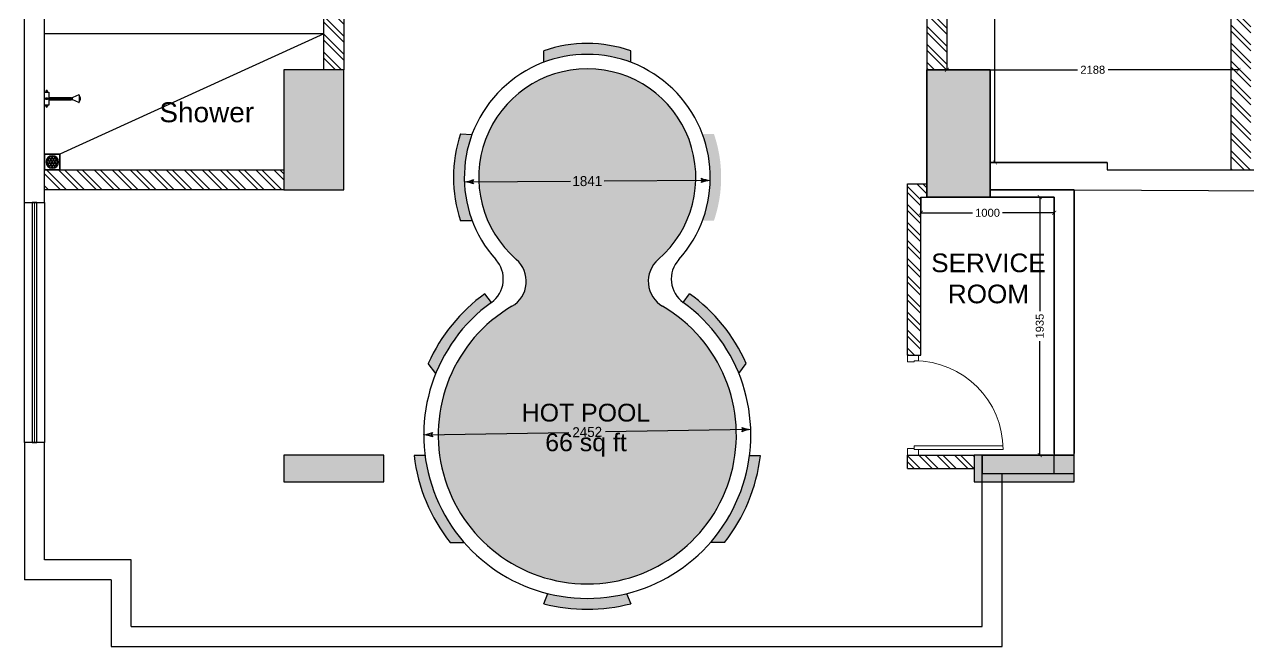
# Model space of a CAD drawing. Header units: millimetres. Extents: x 1464389 to 1998638, y -29162 to 256806.
# Drawn here: x 1949112 to 1958290, y 196528 to 201193 of the extents above; entities that cross this region are included whole.
import ezdxf

# ---------------------------------------------------------------- set-up
doc = ezdxf.new("R2010")
doc.units = ezdxf.units.MM
doc.header["$LTSCALE"] = 15
doc.header["$PDMODE"] = 35
doc.layers.get('0').update_dxf_attribs({"lineweight": 5})
for name, color, linetype in [('A-WNDW', 4, 'Continuous'), ('COLUMN', 14, 'Continuous'), ('GFC Walls', 14, 'Continuous'), ('Layer 1', 7, 'Continuous'), ('LS_DR_Washbasin', 165, 'Continuous'), ('NEW WALL', 5, 'Continuous'), ('S-col-3', 3, 'Continuous'), ('S-rcshd-252', 252, 'Continuous'), ('Text', 250, 'Continuous')]:
    doc.layers.add(name, color=color, linetype=linetype)
for name, color, linetype, lineweight in [('DOOR', 124, 'Continuous', 9), ('floor raising', 210, 'Continuous', 9), ('Hatch', 252, 'Continuous', 15), ('ledge wall line', 252, 'Continuous', 13), ('SKIRTING', 52, 'Continuous', 30), ('wall', 50, 'Continuous', 30)]:
    doc.layers.add(name, color=color, linetype=linetype, lineweight=lineweight)
doc.styles.add('ARIAL', font='arial.ttf')
doc.dimstyles.new('SC-25', dxfattribs={"dimtxt": 60, "dimasz": 30, "dimexe": 0, "dimexo": 0, "dimgap": 25, "dimtad": 0, "dimdec": 0, "dimzin": 0, "dimdsep": 46, "dimtxsty": 'ARIAL', "dimblk": 'ARCHTICK', "dimcen": 0.09, "dimdle": 3, "dimclrd": 251, "dimclre": 251, "dimclrt": 1, "dimadec": 0, "dimazin": 0, "dimtfac": 1, "dimtdec": 0, "dimtofl": 0, "dimtmove": 0, "dimatfit": 2, "dimfxl": 100, "dimtolj": 1, "dimtzin": 0, "dimarcsym": 0})
pattern_1 = [(180, (-474692.8755978319, -597374.3447543215), (-9.282788992207218e-16, -7.579972444847161), [5.512707232616118, -2.067265212231044]), (270, (-474692.8755978319, -597374.3447543215), (7.579972444847162, -1.392418348831082e-15), [5.512707232616116, -2.067265212231044])]

# ---------------------------------------------------------------- blocks, each defined once
blk = doc.blocks.new('D900')
for points in [[(0, 840), (0, 900), (100, 900), (100, 850), (60, 850), (60, 840)], [(0, 60), (0, 0), (100, 0), (100, 50), (60, 50), (60, 60)]]:
    blk.add_lwpolyline(points, close=True)
blk.add_lwpolyline([(60, 850, -0.4142135623730955), (860, 50), (60, 50), (60, 85), (859.2340082854332, 85)], format="xyb")
blk = doc.blocks.new('C')
at = {"layer": 'S-rcshd-252'}
h = blk.add_hatch(color=1, dxfattribs=at)
h.dxf.hatch_style = 1
h.paths.add_polyline_path([(2188410.77465941, 910773.8732264581), (2187960.77465941, 910773.8732264581), (2187960.77465941, 909873.8732264525), (2188260.77465941, 909873.8732264525), (2188410.77465941, 909873.8732264525)])
h.paths.add_polyline_path([(2188410.77465941, 899640.5591163588), (2188260.77465941, 899640.5591163588), (2187960.77465941, 899640.5591163588), (2187960.77465941, 898740.5591163534), (2188410.77465941, 898740.5591163534)])
h.paths.add_polyline_path([(2188710.77465941, 896750.1966677766), (2187960.77465941, 896750.1966677766), (2187960.77465941, 896550.2919317962), (2188710.77465941, 896550.2919317962)])
h.paths.add_polyline_path([(2193256.099781482, 899640.6676978144), (2192781.099781482, 899640.6676978144), (2192781.099781482, 898685.6676978144), (2193256.099781482, 898685.6676978144)])
h.paths.add_polyline_path([(2193196.099781482, 896750.2919317962), (2193134.945695141, 896750.2919317962), (2193134.945695141, 896550.2919317962), (2193196.099781482, 896550.2919317962)])
h.paths.add_polyline_path([(2193346.099781482, 896613.8773931669), (2193196.099781482, 896613.8773931669), (2193196.099781482, 896550.2919317962), (2193346.099781482, 896550.2919317962)])
h.paths.add_polyline_path([(2193736.099781482, 896750.2919317962), (2193196.099781482, 896750.2919317962), (2193196.099781482, 896613.8773931669), (2193736.099781482, 896613.8773931669)])
h.paths.add_polyline_path([(2193886.099781482, 896613.8773931669), (2193736.099781482, 896613.8773931669), (2193346.099781482, 896613.8773931669), (2193346.099781482, 896550.2919317962), (2193886.099781482, 896550.2919317962)])
h.paths.add_polyline_path([(2193886.099781482, 896750.2919317962), (2193736.099781482, 896750.2919317962), (2193736.099781482, 896613.8773931669), (2193886.099781482, 896613.8773931669)])
h.paths.add_polyline_path([(2198475.099781482, 899035.6676978144), (2198000.099781482, 899035.6676978144), (2198000.099781482, 898722.3710556085), (2198475.099781482, 898720.258536151)])
h.paths.add_polyline_path([(2198475.099781482, 899650.6676978144), (2198000.099781482, 899650.6676978144), (2198000.099781482, 899035.6676978144), (2198475.099781482, 899035.6676978144)])
h.paths.add_polyline_path([(2203030.099781482, 897189.6676978144), (2202880.099781482, 897189.6676978144), (2202880.099781482, 896750.2919317962), (2203030.099781482, 896750.2919317962)])
h.paths.add_polyline_path([(2203145.099781482, 897189.6676978144), (2203030.099781482, 897189.6676978144), (2203030.099781482, 896750.2919317962), (2203145.099781482, 896750.2919317962)])
h.paths.add_polyline_path([(2203145.099781482, 896750.2919317962), (2203030.099781482, 896750.2919317962), (2203030.099781482, 896550.2919317962), (2203145.099781482, 896550.2919317962)])
h.paths.add_polyline_path([(2203030.099781482, 896750.2919317962), (2202880.099781482, 896750.2919317962), (2202880.099781482, 896550.2919317962), (2203030.099781482, 896550.2919317962)])
h.paths.add_polyline_path([(2203030.099781482, 896550.2919317962), (2202880.099781482, 896550.2919317962), (2202880.099781482, 896519.6676978144), (2203030.099781482, 896519.6676978144)])
h.paths.add_polyline_path([(2203145.099781482, 896550.2919317962), (2203030.099781482, 896550.2919317962), (2203030.099781482, 896519.6676978144), (2203145.099781482, 896519.6676978144)])
h.paths.add_polyline_path([(2208039.099781482, 896750.2919317962), (2207774.099781482, 896750.2919317962), (2207774.099781482, 896550.2919317962), (2208039.099781482, 896550.2919317962)])
h.paths.add_polyline_path([(2208039.099781482, 897189.6676978144), (2207774.099781482, 897189.6676978144), (2207774.099781482, 896750.2919317962), (2208039.099781482, 896750.2919317962)])
h.paths.add_polyline_path([(2208039.099781482, 896550.2919317962), (2207774.099781482, 896550.2919317962), (2207774.099781482, 896519.6676978144), (2208039.099781482, 896519.6676978144)])
h.paths.add_polyline_path([(2208039.099781482, 901490.6676978144), (2207774.099781482, 901490.6676978144), (2207774.099781482, 900690.6676978144), (2208039.099781482, 900690.6676978144)])
h.paths.add_polyline_path([(2208039.099781482, 905637.6676978144), (2207694.099781482, 905637.6676978144), (2207694.099781482, 904837.6676978144), (2208039.099781482, 904837.6676978144)])
h.paths.add_polyline_path([(2208039.099781482, 909711.8430816965), (2207694.099781482, 909711.7006459895), (2207694.099781482, 908911.8430816963), (2208039.099781482, 908911.8430816963)])
h.paths.add_polyline_path([(2203059.926363564, 910773.8732264581), (2202609.926363564, 910773.8732264581), (2202609.926363564, 909873.8732264525), (2203059.926363564, 909873.8732264525)])
h.paths.add_polyline_path([(2198475.099781482, 910773.8732264581), (2198025.099781482, 910773.8732264581), (2198025.099781482, 909873.8732264525), (2198475.099781482, 909873.8732264525)])
h.paths.add_polyline_path([(2193259.926920077, 910773.8732264581), (2192809.926920077, 910773.8732264581), (2192809.926920077, 909873.8732264525), (2193259.926920077, 909873.8732264525)])
at = {"layer": 'S-col-3', "color": 1, "lineweight": -3, "ltscale": 0.15}
for points in [[(2187960.77465941, 898740.5591163534), (2188410.77465941, 898740.5591163534), (2188410.77465941, 899640.5591163588), (2187960.77465941, 899640.5591163588)], [(2192781.099781482, 898685.6676978144), (2193256.099781482, 898685.6676978144), (2193256.099781482, 899640.6676978144), (2192781.099781482, 899640.6676978144)]]:
    blk.add_lwpolyline(points, close=True, dxfattribs=at)
blk = doc.blocks.new('Z$W@#4FB1354E')
at = {"layer": 'LS_DR_Washbasin'}
h = blk.add_hatch(dxfattribs=at)
h.set_pattern_fill('HEX', color=256, scale=4.99999999999997, angle=359.9999999961222, style=0)
h.set_pattern_definition([(359.9999999999999, (3601.486594378672, -3857.53910759599), (7.326593891112791e-11, 1.082531754730542), [0.6249999999999964, -1.249999999999993]), (119.9999999961221, (3601.486594378672, -3857.53910759599), (-0.9375000000366281, -0.5412658773018206), [0.624999999999996, -1.249999999999992]), (59.99999999612229, (3602.111594378672, -3857.539107596033), (-0.9374999999633613, 0.5412658774287213), [0.6249999999999962, -1.249999999999992])])
edge = h.paths.add_edge_path()
edge.add_arc((-30.11801825159273, 10.95841616589314), 4.99999999999997, -90.00000000021163, 269.99999999978843, ccw=False)
for points in [[(-23.83972918432846, 4.677891970968631), (-36.33972918432482, 4.677891971012286), (-36.33972918432482, 17.17789197101229), (-23.83972918428481, 17.17789197096863)], [(-23.95387282656156, 4.792035613223561), (-36.22558554209172, 4.792035613223561), (-36.22558554209172, 17.06374832875736), (-23.95387282651791, 17.06374832875736)]]:
    blk.add_lwpolyline(points, close=True, dxfattribs=at)
blk.add_circle((-30.08972918429572, 10.92789197096863), 4.99999999999997, dxfattribs=at)
blk = doc.blocks.new('Z$W@#3D1C198D')
at = {"layer": 'LS_DR_Washbasin'}
for p, q in [((-15.16648415912641, 27.51221185884788), (-13.08723462298076, 22.60937015461241)), ((-14.97989411396702, 27.85609984609982), (-9.257836555734684, 27.85609984606708)), ((-11.27491243249096, 21.53672548950271), (-12.92378534156887, 21.53672548948452)), ((-12.92378534155432, 3.555680908422801), (-12.92378534156887, 21.53672548948452)), ((-12.09934888702992, 3.555680908422801), (-12.09934888702992, 21.53672548949544)), ((-11.27491243249096, 3.555680908430077), (-11.27491243249096, 21.53672548950271)), ((-9.032213615006185, 27.5122118588406), (-11.11146315114456, 22.60937015461968)), ((-12.09934888698626, 10.52998390309585), (-12.09934888702992, 12.42097510127132)), ((-17.33007613306108, 2.426565489415225), (-18.06003559335659, 2.426565489400673)), ((-18.06003559334204, 0.9666465688424069), (-17.33007613304653, 0.966646568824217)), ((-17.33007613301743, 3.555680908422801), (-6.868621641027858, 3.555680908422801)), ((-17.33007613309019, -0.1624688502051868), (-17.33007613301743, 3.555680908422801)), ((-17.33007613304653, 0.966646568824217), (-17.33007613306108, 2.426565489415225)), ((-12.82930834736908, 2.426565489407949), (-11.36938942677807, 2.426565489400673)), ((-12.82930834735453, 0.966646568816941), (-12.82930834736908, 2.426565489407949)), ((-11.36938942676352, 0.966646568824217), (-12.82930834735453, 0.966646568816941)), ((-11.36938942677807, 2.426565489400673), (-11.36938942676352, 0.966646568824217)), ((-6.868621641027858, 3.555680908422801), (-6.868621640998754, -0.1624688502233766)), ((-6.868621641086065, 2.426565489371569), (-6.138662180790561, 2.426565489382483)), ((-6.868621641071513, 0.966646568816941), (-6.868621641086065, 2.426565489371569)), ((-6.138662180776009, 0.9666465687914751), (-6.868621641071513, 0.966646568816941)), ((-6.868621640998754, -0.1624688502233766), (-17.33007613309019, -0.1624688502051868))]:
    blk.add_line(p, q, dxfattribs=at)
for centre, major_axis, ratio, start_param, end_param in [((-14.93878338521608, 27.60877763783719), (0.1749088240065367, 0.1748699385039394), 0.9999999996483295, 0.7939104577113977, 2.757405866010258), ((-12.09934888707357, 25.79207178264187), (2.153704234711807, 2.153225425983383), 0.9999999999686304, 6.248859413982105, 7.890647108026387), ((-12.32823204339365, 22.93125608457558), (0.5830294132389353, 0.5828997948969702), 0.9999999999397268, 2.757405866160092, 3.935503111202079), ((-12.09934888708813, 21.65661412110785), (-0.354908511234691, 0.3549874315794538), 0.9999999995681387, 3.685935846016815, 7.309860785363497), ((-11.87046573060798, 22.93125608457558), (0.5830294132482309, 0.5828997949062639), 0.9999999999713759, 3.918700866188834, 5.096798111177737), ((-9.25991438885103, 27.60877763780809), (-0.1748699384744419, 0.1749088239770326), 0.9999999998881687, 3.526001784540006, 5.489497192772897), ((-18.06003559329838, 1.696606029108807), (-0.5161018988891263, 0.5162166635073414), 0.9999999999154002, -0.7852869916370172, 2.356305661952776), ((-6.138662180732354, 1.696606029090617), (-0.5161018988716255, 0.5162166634898365), 0.999999999983206, 2.356305661827197, 5.49789831541699)]:
    blk.add_ellipse(centre, major_axis=major_axis, ratio=ratio, start_param=start_param, end_param=end_param, dxfattribs=at)
blk = doc.blocks.new('A1')
at = {"layer": 'wall', "color": 1}
for p, q in [((-138.1230369214609, 0), (-167.2676877484773, 40.46087332756724)), ((-167.2676877484773, -40.46087332756724), (-138.1230369214609, 0))]:
    blk.add_line(p, q, dxfattribs=at)
for centre, start, end in [((53.33687614693918, 586.4756445144158), 247.9999750443513, 264.8035451879935), ((53.33687614693918, -586.4756445144158), 95.19645481200637, 112.0000249556487)]:
    blk.add_arc(centre, 588.8960043723459, start, end, dxfattribs=at)
blk = doc.blocks.new('*D11')
at = {"color": 1, "lineweight": -2, "transparency": 16777216}
for p, q in [((-384625.1803109635, -555410.4972801986), (-384625.1966289611, -555409.4974133461)), ((-384624.7803642224, -555410.4907529997), (-383536.4629239191, -555392.729226715)), ((-382173.6936272097, -555370.4885993144), (-383262.0110675129, -555388.250125599)), ((-382173.2936804686, -555370.4820721153), (-382173.3099984662, -555369.4822052628))]:
    blk.add_line(p, q, dxfattribs=at)
at = {"layer": 'Defpoints', "color": 0, "transparency": 16777216}
for p in [(-384625.1518983513, -555412.238230886), (-382173.2936804686, -555370.4820721153), (-382173.2652678564, -555372.2230228027)]:
    blk.add_point(p, dxfattribs=at)
at = {"color": 1, "lineweight": -2, "transparency": 16777216, "xscale": 0.4, "yscale": 0.4, "zscale": 0.4}
for p, rotation in [((-382173.2936804686, -555370.4820721153), 0.9349938905419939), ((-384625.1803109635, -555410.4972801986), 180.934993890542)]:
    blk.add_blockref('A1', p, dxfattribs=dict(at, rotation=rotation))
at = {"color": 1, "transparency": 16777216, "insert": (-383399.236995716, -555390.489676157), "char_height": 75, "attachment_point": 5, "rotation": 0.9349938905419941}
blk.add_mtext('\\A1;2452', dxfattribs=at)
blk = doc.blocks.new('_ArchTick')
at = {"color": 0, "linetype": 'ByBlock', "const_width": 0.15}
blk.add_lwpolyline([(-0.5, -0.5), (0.5, 0.5)], dxfattribs=at)
blk = doc.blocks.new('*D10')
at = {"color": 1, "lineweight": -2, "transparency": 16777216}
for p, q in [((-384318.9791008975, -553513.5190512103), (-384318.9729356743, -553514.5190322051)), ((-384318.5791084996, -553513.5165851209), (-383524.9426608381, -553508.6235462957)), ((-382478.8724023568, -553502.1741671072), (-383272.5088500182, -553507.0672059326)), ((-382478.4724099588, -553502.171701018), (-382478.4662447356, -553503.1716820128))]:
    blk.add_line(p, q, dxfattribs=at)
at = {"layer": 'Defpoints', "color": 0, "transparency": 16777216}
for p in [(-384319.5402981244, -553422.4945182948), (-382479.0336071857, -553411.1471681026), (-382478.4724099588, -553502.171701018)]:
    blk.add_point(p, dxfattribs=at)
at = {"color": 1, "lineweight": -2, "transparency": 16777216, "xscale": 0.4, "yscale": 0.4, "zscale": 0.4}
for p, rotation in [((-384318.9791008975, -553513.5190512103), 180.353243506414), ((-382478.4724099588, -553502.171701018), 0.3532435064140129)]:
    blk.add_blockref('A1', p, dxfattribs=dict(at, rotation=rotation))
at = {"color": 1, "transparency": 16777216, "insert": (-383398.7257554281, -553507.8453761141), "char_height": 75, "attachment_point": 5, "rotation": 0.3532435064140128}
blk.add_mtext('\\A1;1841', dxfattribs=at)
blk = doc.blocks.new('*D3313')
at = {"layer": 'Defpoints', "color": 0, "transparency": 16777216}
for p in [(1956027.715413388, 200853.4107158032), (1958215.900715077, 200853.4107158032), (1958215.900715077, 200853.4107158032)]:
    blk.add_point(p, dxfattribs=at)
at = {"layer": 'floor raising', "color": 251, "lineweight": -2, "transparency": 16777216}
for p, q in [((1956024.715413388, 200853.4107158032), (1957006.644353455, 200853.4107158032)), ((1958218.900715077, 200853.4107158032), (1957236.97177501, 200853.4107158032))]:
    blk.add_line(p, q, dxfattribs=at)
at = {"layer": 'floor raising', "color": 251, "lineweight": -2, "transparency": 16777216, "xscale": 30, "yscale": 30, "zscale": 30, "rotation": 180}
blk.add_blockref('_ArchTick', (1956027.715413388, 200853.4107158032), dxfattribs=at)
at = {"layer": 'floor raising', "color": 251, "lineweight": -2, "transparency": 16777216, "xscale": 30, "yscale": 30, "zscale": 30}
blk.add_blockref('_ArchTick', (1958215.900715077, 200853.4107158032), dxfattribs=at)
at = {"layer": 'floor raising', "color": 1, "transparency": 16777216, "insert": (1957121.808064233, 200853.4107158032), "char_height": 60, "attachment_point": 5, "style": 'ARIAL', "bg_fill": 3, "box_fill_scale": 1.1, "bg_fill_color": 256, "bg_fill_true_color": 13158600, "bg_fill_transparency": 0}
blk.add_mtext('\\A1;2188', dxfattribs=at)
blk = doc.blocks.new('*D3314')
at = {"layer": 'Defpoints', "color": 0, "transparency": 16777216}
for p in [(1956027.715413389, 203993.4107158032), (1956352.715413386, 200158.4107158033), (1956388.237744144, 200158.4107158033)]:
    blk.add_point(p, dxfattribs=at)
at = {"layer": 'floor raising', "color": 251, "lineweight": -2, "transparency": 16777216}
for p, q in [((1956027.715413389, 203993.4107158032), (1956388.237744144, 203993.4107158032)), ((1956388.237744144, 203996.4107158032), (1956388.237744144, 202190.7060773312)), ((1956388.237744144, 200155.4107158033), (1956388.237744144, 201961.1153542753)), ((1956352.715413386, 200158.4107158033), (1956388.237744144, 200158.4107158033))]:
    blk.add_line(p, q, dxfattribs=at)
at = {"layer": 'floor raising', "color": 251, "lineweight": -2, "transparency": 16777216, "xscale": 30, "yscale": 30, "zscale": 30}
for p, rotation in [((1956388.237744144, 203993.4107158032), 90), ((1956388.237744144, 200158.4107158033), 270)]:
    blk.add_blockref('_ArchTick', p, dxfattribs=dict(at, rotation=rotation))
at = {"layer": 'floor raising', "color": 1, "transparency": 16777216, "insert": (1956388.237744143, 202075.9107158027), "char_height": 60, "attachment_point": 5, "rotation": 90, "style": 'ARIAL', "bg_fill": 3, "box_fill_scale": 1.1, "bg_fill_color": 256, "bg_fill_true_color": 13158600, "bg_fill_transparency": 0}
blk.add_mtext('\\A1;3835', dxfattribs=at)
blk = doc.blocks.new('*D3315')
at = {"layer": 'Defpoints', "color": 0, "transparency": 16777216}
for p in [(1955832.715413388, 199898.4107158031), (1956832.715413386, 199898.410715803), (1956832.715413386, 199780.6951485439)]:
    blk.add_point(p, dxfattribs=at)
at = {"layer": 'floor raising', "color": 251, "lineweight": -2, "transparency": 16777216}
for p, q in [((1955832.715413388, 199898.4107158031), (1955832.715413388, 199780.6951485439)), ((1956832.715413386, 199898.410715803), (1956832.715413386, 199780.6951485439)), ((1955829.715413388, 199780.6951485439), (1956221.051020481, 199780.6951485439)), ((1956835.715413386, 199780.6951485439), (1956444.379806292, 199780.6951485439))]:
    blk.add_line(p, q, dxfattribs=at)
at = {"layer": 'floor raising', "color": 251, "lineweight": -2, "transparency": 16777216, "xscale": 30, "yscale": 30, "zscale": 30, "rotation": 180}
blk.add_blockref('_ArchTick', (1955832.715413388, 199780.6951485439), dxfattribs=at)
at = {"layer": 'floor raising', "color": 251, "lineweight": -2, "transparency": 16777216, "xscale": 30, "yscale": 30, "zscale": 30}
blk.add_blockref('_ArchTick', (1956832.715413386, 199780.6951485439), dxfattribs=at)
at = {"layer": 'floor raising', "color": 1, "transparency": 16777216, "insert": (1956332.715413387, 199780.6951485439), "char_height": 60, "attachment_point": 5, "style": 'ARIAL', "bg_fill": 3, "box_fill_scale": 1.1, "bg_fill_color": 256, "bg_fill_true_color": 13158600, "bg_fill_transparency": 0}
blk.add_mtext('\\A1;1000', dxfattribs=at)
blk = doc.blocks.new('*D3316')
at = {"layer": 'Defpoints', "color": 0, "transparency": 16777216}
for p in [(1956832.715413386, 199898.4107158033), (1956724.477709499, 197963.0349497852), (1956832.715413386, 197963.0349497852)]:
    blk.add_point(p, dxfattribs=at)
at = {"layer": 'floor raising', "color": 251, "lineweight": -2, "transparency": 16777216}
for p, q in [((1956724.477709499, 199901.4107158033), (1956724.477709499, 199042.7146472554)), ((1956832.715413386, 199898.4107158033), (1956724.477709499, 199898.4107158033)), ((1956724.477709499, 197960.0349497852), (1956724.477709499, 198818.7310183331)), ((1956832.715413386, 197963.0349497852), (1956724.477709499, 197963.0349497852))]:
    blk.add_line(p, q, dxfattribs=at)
at = {"layer": 'floor raising', "color": 251, "lineweight": -2, "transparency": 16777216, "xscale": 30, "yscale": 30, "zscale": 30}
for p, rotation in [((1956724.477709499, 199898.4107158033), 90), ((1956724.477709499, 197963.0349497852), 270)]:
    blk.add_blockref('_ArchTick', p, dxfattribs=dict(at, rotation=rotation))
at = {"layer": 'floor raising', "color": 1, "transparency": 16777216, "insert": (1956724.477709498, 198930.7228327936), "char_height": 60, "attachment_point": 5, "rotation": 90, "style": 'ARIAL', "bg_fill": 3, "box_fill_scale": 1.1, "bg_fill_color": 256, "bg_fill_true_color": 13158600, "bg_fill_transparency": 0}
blk.add_mtext('\\A1;1935', dxfattribs=at)
blk = doc.blocks.new('outer wall')
at = {"layer": 'A-WNDW', "ltscale": 0.5}
for points in [[(874917.1131788455, -159905.1389545619), (874916.9678006172, -158105.0285598594), (875066.8408148075, -158105.3074791976), (875066.9861930362, -159905.4178738999)], [(874975.1895470913, -158105.1342261018), (874975.3349253195, -159905.2446208044), (875008.7644465626, -159905.3122076575), (875008.6190683343, -158105.2018129549)]]:
    blk.add_lwpolyline(points, close=True, dxfattribs=at)
at = {"layer": 'A-WNDW', "ltscale": 0.5, "const_width": 9.405190812192625}
blk.add_lwpolyline([(874991.9043077123, -158105.1680195284), (874992.0496796663, -159905.2784142182)], dxfattribs=at)
at = {"layer": 'GFC Walls'}
for p, q in [((875066.871484831, -158105.3075362757), (875066.9203000162, -155839.9876803022)), ((883033.9135039216, -157805.0707213619), (882157.9135039216, -157805.0707213619)), ((882157.9135039216, -158010.0707228084), (882157.9135039216, -157805.0707213619)), ((883033.9135039216, -157805.0707213619), (883033.9135039216, -157860.0707213619)), ((883033.9135039216, -157860.0707213619), (886901.9135039216, -157860.0707213619)), ((882787.9135039216, -158010.0707213619), (891781.9135039216, -158050.0707213619)), ((882787.9135039216, -158053.8610260094), (882787.9135039216, -158010.0707213619)), ((882637.9135039216, -158065.0707213619), (882157.9135039216, -158065.0707213619)), ((882637.9135039216, -159986.8610260094), (882637.9135039216, -158065.0707213619)), ((882787.9135039216, -160136.8610260094), (882787.9135039216, -158053.8610260094)), ((874916.913503922, -159905.3626765488), (874916.913503922, -160935.8610260094)), ((875066.9135039216, -160785.8610260094), (875066.9135039216, -159905.3626765488)), ((882097.9135039216, -160241.8610260094), (882097.9135039216, -160000.4464873801)), ((882097.9135039216, -160000.4464873801), (882637.9135039216, -160000.4464873801)), ((882247.9135039216, -161435.8610260098), (882247.9135039216, -160136.8610260093)), ((882247.9135039216, -160136.8610260094), (882637.9135039216, -160136.8610260094)), ((882637.9135039216, -160136.8610260094), (882787.9135039216, -160136.8610260094)), ((882097.9135039216, -160296.8610260094), (882097.9135039216, -160241.8610260094)), ((882097.9135039216, -161200.8610260094), (882097.9135039216, -160296.8610260094)), ((875716.9135039216, -160785.8610260094), (875066.9135039216, -160785.8610260094)), ((875716.9135039216, -161285.8610260094), (875716.9135039216, -160785.8610260094)), ((875566.9135039216, -160935.8610260094), (874916.913503922, -160935.8610260094)), ((875566.9135039216, -160935.8610260094), (875566.9135039216, -161285.8610260094)), ((882097.9135039216, -161285.8610260094), (882097.9135039216, -161200.8610260094)), ((875566.9135039216, -161285.8610260094), (875566.9135039216, -161435.8610260094)), ((875716.9135039216, -161285.8610260094), (882097.9135039216, -161285.8610260094)), ((875566.9135039216, -161435.8610260094), (882097.9135039216, -161435.8610260098)), ((882097.9135039216, -161435.8610260098), (882247.9135039216, -161435.8610260098))]:
    blk.add_line(p, q, dxfattribs=at)
for points in [[(874916.9678006172, -158105.0285598594), (874916.9135039211, -156649.9912413721), (874916.9087679507, -155839.9912413721)], [(882157.9135039216, -158010.0877050356), (882787.9135039216, -158010.0707213619), (882787.913503922, -159986.8610260094)], [(882787.9135039216, -160000.4464873801), (882787.8598469496, -158010.0707228084), (882157.9135039216, -158010.0707228084), (882157.9135039216, -158065.0707213619), (882637.9135039216, -158065.0707213619), (882637.9135039216, -160000.4464873801), (882787.9135038126, -160000.4424436482)]]:
    blk.add_lwpolyline(points, dxfattribs=at)
for points in [[(881682.9135039217, -157110.0707213619), (882157.9135039216, -157110.0707213619), (882157.9135039216, -158065.0707213619), (881682.9135039217, -158065.0707213619)], [(882097.9135039216, -160136.8610260094), (882637.9135039216, -160136.8610260094), (882637.9135039216, -160000.4464873801), (882097.9135039216, -160000.4464873801)]]:
    blk.add_lwpolyline(points, close=True, dxfattribs=at)
blk = doc.blocks.new('DOOR')
at = {"layer": 'DOOR', "xscale": 0.8333333333333334, "yscale": 0.8333333333333334, "zscale": 0.8333333333333334}
blk.add_blockref('D900', (881537.9135039239, -160000.4464873802), dxfattribs=at)
blk = doc.blocks.new('INTRNAL WALLS')
at = {"layer": 'ledge wall line'}
h = blk.add_hatch(dxfattribs=at)
h.set_pattern_fill('ANSI32', color=256, scale=9.999999999999998, angle=90)
h.set_pattern_definition([(135, (0, 0), (-67.35192090801866, -67.35192090801866), []), (135, (2.749411666127752e-15, 44.9013), (-67.35192090801866, -67.35192090801866), [])])
h.paths.add_polyline_path([(881832.9135039239, -153970.070721362), (884112.058988817, -153970.070721362), (884112.058988817, -153820.0707213621), (881682.9135039239, -153820.070721362), (881682.9135039239, -157110.070721362), (881832.9135039239, -157110.070721362)])
h.paths.add_polyline_path([(882311.7406425196, -149582.2955372737), (883964.9646048443, -149582.2955372737), (883964.7940494602, -149432.2955372737), (881861.7406425197, -149432.2955372737), (881861.7406425197, -147926.8651927239), (881711.7406425197, -147926.8651927239), (881711.7406425197, -149582.2955372737), (882161.7406425197, -149582.2955372737), (882161.7406425197, -152470.070721362), (881711.7406425197, -152470.070721362), (881711.7406425197, -152620.070721362), (883962.0589888166, -152620.070721362), (883962.058988817, -152820.070721362), (884112.058988817, -152820.070721362), (884112.0589888165, -152470.1161606204), (882311.7406425196, -152470.070721362)])
h.paths.add_polyline_path([(880482.9135039239, -151120.070721362), (875066.9135039239, -151120.070721362), (875066.9135039235, -151270.070721362), (876949.9135039239, -151270.070721362), (876949.9135039239, -152620.070721362), (877891.1560057607, -152620.0707213622), (877891.1560057607, -152470.070721362), (877099.9135039239, -152470.070721362), (877099.9135039239, -151270.070721362), (878641.4135039239, -151270.070721362), (878641.4135039239, -152620.070721362), (878787.5239321236, -152620.070721362), (878787.5239321236, -151270.070721362), (878932.9135039239, -151270.070721362), (880332.9135039239, -151270.070721362), (880332.9135039239, -152470.070721362), (879537.6710020872, -152470.070721362), (879537.6710020872, -152620.070721362), (880332.9135039239, -152620.070721362), (880332.9135039239, -152910.6949314994), (880482.9135039239, -152910.6949314994)])
h.paths.add_polyline_path([(880482.9135039239, -148960.8610260094), (880482.9135039239, -147926.8651927239), (880332.9135039239, -147926.8651927239), (880332.9135039239, -148960.8610260094), (874916.9135039239, -148960.8610260094), (874916.913503924, -149110.8610260094), (880332.9135039239, -149110.8610260094), (880332.9135039239, -150220.0707213607), (880482.9135039239, -150220.0707213607)])
h.paths.add_polyline_path([(880482.9135039239, -146876.8651927239), (877312.588381852, -146876.8651927239), (877312.588381852, -144170.8683095651), (880332.9135039239, -144645.4848238183), (880332.9135039239, -145976.8651927185), (880482.9135039239, -145976.8651927185), (880482.9135039239, -144517.2152541336), (876790.8888740009, -143937.0472955299), (876790.8888740009, -143774.8918150072), (876640.8888740046, -143774.8918150071), (876640.8888740046, -144065.3168652157), (877162.588381852, -144147.2971792198), (877162.5883818521, -146876.8651927239), (875066.9135039239, -146876.865192724), (875066.9135039239, -147026.8651927239), (880482.9135039239, -147026.8651927239)])
h.paths.add_polyline_path([(884112.0589888169, -145078.1372901986), (881711.7406425197, -144708.3692320545), (881711.7406425197, -145076.8651927183), (881861.7406425197, -145076.8651927183), (881861.7406425197, -144883.2460803066), (883962.058988817, -145206.7992613224), (883962.058988817, -146876.8651927239), (881711.7406425197, -146876.8651927239), (881711.7406425197, -147026.8651927239), (883962.058988817, -147026.8651927239), (883967.2240051657, -151569.3922794285), (884117.2240051656, -151569.3922794285)])
h.paths.add_polyline_path([(886926.9135039216, -144297.6091978628), (886776.9135039239, -144274.5017592987), (886776.9135039239, -148282.2955372737), (884114.6085003917, -148282.2955372737), (884114.7278536529, -148432.2955372738), (886926.9135039216, -148432.2955372737)])
h.paths.add_polyline_path([(889910.9135039216, -149432.2955372737), (889910.9135039216, -144757.493196507), (889760.9135039204, -144734.185737136), (889760.9135039204, -149432.2955372737), (886221.0988056134, -149432.2955372737), (886221.0988056134, -149582.2955372737), (889760.9135039204, -149582.2955372737), (889760.9135039228, -155900.0707213619), (889910.9135039216, -155900.0707213619)])
h.paths.add_polyline_path([(881637.9135039239, -158065.070721362), (881682.9135039239, -158065.070721362), (881682.9135039239, -157965.070721362), (881537.9135039239, -157965.070721362), (881537.9135039239, -159250.4464873802), (881637.9135039239, -159250.4464873802)])
h.paths.add_polyline_path([(882036.7594175837, -160000.4464873802), (881537.9135039239, -160000.4464873802), (881537.9135039239, -160100.4464873802), (882036.7594175837, -160100.4464873802)])
h.paths.add_polyline_path([(884112.058988817, -154870.070721362), (883962.058988817, -154870.070721362), (883962.058988817, -157860.070721362), (884112.058988817, -157860.070721362)])
h.paths.add_polyline_path([(880782.9135039249, -155839.9912413715), (880482.9135039244, -155839.9912413716), (880482.9135039239, -153810.6949315007), (878182.9135039239, -153810.6949315007), (878182.9135039239, -153970.070721362), (880332.9135039239, -153970.070721362), (880332.9135039235, -155839.9912413716), (878332.9135039235, -155839.9912413722), (878332.9135039239, -154720.070721362), (878182.9135039239, -154720.070721362), (878182.9135039239, -155839.9912413722), (877312.588381852, -155839.9912413722), (877162.588381852, -155839.9912413722), (877162.588381852, -157110.1793028177), (877312.588381852, -157110.1793028177), (877312.588381852, -155989.9912413722), (880783.0274184924, -155987.3076740745)])
h.paths.add_polyline_path([(876412.588381852, -155839.9912413722), (875066.9135039239, -155839.9912413722), (875066.9135039239, -155989.9912413722), (876412.588381852, -155989.9912413722)])
h.paths.add_polyline_path([(876862.588381852, -157859.9912413722), (875066.9135039239, -157859.9912413722), (875066.9135039239, -158009.9912413722), (876862.588381852, -158009.9912413722)])
h.paths.add_polyline_path([(876791.196334925, -142736.2061192832), (876640.8888740046, -142713.9351707563), (876640.8888740046, -142875.8918150072), (876791.196334925, -142875.8918150072)])
h.paths.add_polyline_path([(884112.058988817, -143864.1639484103), (883962.058988817, -143840.8745741483), (883962.058988817, -144155.211787349), (884112.058988817, -144155.211787349)])
at = {"layer": 'NEW WALL'}
for p, q in [((881682.9135039239, -153820.070721362), (881682.9135039239, -157110.070721362)), ((881832.9135039239, -153970.070721362), (881832.9135039239, -157110.070721362)), ((883962.058988817, -154870.070721362), (883962.058988817, -157860.070721362)), ((881682.9135039239, -157110.070721362), (881832.9135039239, -157110.070721362)), ((883962.058988817, -157860.070721362), (884112.058988817, -157860.070721362)), ((881537.9135039239, -159250.4464873802), (881537.9135039239, -157965.070721362)), ((881537.9135039239, -157965.070721362), (881682.9135039239, -157965.070721362)), ((881682.9135039239, -158065.070721362), (881682.9135039239, -157965.070721362)), ((881637.9135039239, -159250.4464873802), (881637.9135039239, -158065.070721362)), ((881637.9135039239, -158065.070721362), (881682.9135039239, -158065.070721362)), ((881537.9135039239, -159250.4464873802), (881637.9135039239, -159250.4464873802)), ((881537.9135039239, -160000.4464873802), (882036.7594175837, -160000.4464873802)), ((881537.9135039239, -160100.4464873802), (881537.9135039239, -160000.4464873802)), ((882036.7594175837, -160000.4464873802), (882036.7594175837, -160100.4464873802)), ((881537.9135039239, -160100.4464873802), (882036.7594175837, -160100.4464873802))]:
    blk.add_line(p, q, dxfattribs=at)
blk.add_lwpolyline([(877312.588381852, -155989.9912413722), (877312.588381852, -157110.1793028177), (877162.588381852, -157110.1793028177), (877162.588381852, -155839.9912413722), (877312.588381852, -155839.9912413722)], dxfattribs=at)
blk.add_lwpolyline([(875066.9135039239, -157859.9912413722), (876862.588381852, -157859.9912413722), (876862.588381852, -158009.9912413722), (875066.9135039239, -158009.9912413722)], close=True, dxfattribs=at)
blk = doc.blocks.new('hot pool 1')
h = blk.add_hatch(color=5)
h.dxf.hatch_style = 1
h.set_gradient(color1=(0, 0, 255), color2=(173, 221, 247), name='INVSPHERICAL')
h.paths.add_polyline_path([(-382834.1715294659, -554446.5229534426, -0.5139109170406612), (-382866.4912321608, -554095.0697789788, 2.684909283906995), (-383931.3100084182, -554095.0697789815, -0.5139109170400562), (-383963.6297111114, -554446.5229534451, 3.687275416605968)])
at = {"layer": 'Hatch'}
h = blk.add_hatch(dxfattribs=at)
h.set_pattern_fill('ANGLE', color=256, scale=1.085178589097661, angle=180)
h.set_pattern_definition(pattern_1)
h.paths.add_polyline_path([(-383724.4541970203, -552616.4417057608, -0.1823377132355228), (-383073.3470435616, -552616.4417057608), (-383073.3470435616, -552529.951546317, 0.1666666666666678), (-383724.4541970203, -552529.951546317)])
h = blk.add_hatch(dxfattribs=at)
h.set_pattern_fill('ANGLE', color=256, scale=1.085178589097661, angle=180)
h.set_pattern_definition(pattern_1)
h.paths.add_polyline_path([(-384348.4318857513, -553805.0363885068), (-384261.9417263076, -553805.0363885068, -0.1823377132355229), (-384261.9417263076, -553153.9292350481), (-384348.4318857513, -553153.9292350481, 0.1666666666666649)])
h = blk.add_hatch(dxfattribs=at)
h.set_pattern_fill('ANGLE', color=256, scale=1.085178589097661, angle=180)
h.set_pattern_definition(pattern_1)
h.paths.add_polyline_path([(-382535.8595142744, -553805.0363885068), (-382449.3693548306, -553805.0363885068, 0.1666666666666647), (-382449.3693548306, -553153.9292350481), (-382535.8595142744, -553153.9292350481, -0.1823377132355228)])
h = blk.add_hatch(dxfattribs=at)
h.set_pattern_fill('ANGLE', color=256, scale=1.085178589097661, angle=180)
h.set_pattern_definition(pattern_1)
h.paths.add_polyline_path([(-384591.3906934528, -554874.546585893), (-384535.7277568817, -554951.4078110501, -0.1408578787040251), (-384118.1500914221, -554417.9372247376), (-384165.8878881789, -554352.0192949432, 0.1310436740651365)])
h = blk.add_hatch(dxfattribs=at)
h.set_pattern_fill('ANGLE', color=256, scale=1.085178589097661, angle=180)
h.set_pattern_definition(pattern_1)
h.paths.add_polyline_path([(-382262.0734836909, -554951.4078110484), (-382206.4105471196, -554874.5465858916, 0.1310436740651634), (-382631.9133523942, -554352.0192949421), (-382679.651149151, -554417.9372247367, -0.1408578787039739)])
h = blk.add_hatch(dxfattribs=at)
h.set_pattern_fill('ANGLE', color=256, scale=1.085178589097661, angle=180)
h.set_pattern_definition(pattern_1)
h.paths.add_polyline_path([(-384427.0209907752, -556219.117653148), (-384321.2899604524, -556219.117653148, -0.1491236789083731), (-384615.2350470281, -555566.7414830549), (-384697.2452736968, -555566.7414830549, 0.1375546939906878)])
h = blk.add_hatch(dxfattribs=at)
h.set_pattern_fill('ANGLE', color=256, scale=1.085178589097661, angle=180)
h.set_pattern_definition(pattern_1)
edge = h.paths.add_edge_path()
edge.add_line((-382475.5384989253, -556218.0058271762), (-382370.7802497966, -556219.117653148))
edge.add_arc((-383398.9006202859, -555411.1007003059), 1307.640199862095, 321.8356039824135, 353.1082074518935)
edge.add_line((-382100.7087210843, -555568.0104996897), (-382182.7292484019, -555568.0104996897))
edge.add_arc((-383398.9006202842, -555411.1007003069), 1226.251805677858, 318.85053000599464, 352.6483407161208, ccw=False)
h = blk.add_hatch(dxfattribs=at)
h.set_pattern_fill('ANGLE', color=256, scale=1.085178589097661, angle=180)
h.set_pattern_definition(pattern_1)
h.paths.add_polyline_path([(-383073.3470435566, -556677.5673445466), (-383105.9024012295, -556601.8338923196, -0.1212246742681569), (-383691.8988393424, -556601.8338923196), (-383724.4541970152, -556677.5673445466, 0.1264724412955555)])
for p, q in [((-383724.5082451624, -552616.4620955595), (-383724.0669156584, -552529.8188523821)), ((-383072.8871910791, -552616.6153097997), (-383071.7826593575, -552530.4893475997)), ((-384348.431885783, -553153.9292351399), (-384263.1780035798, -553157.2256369451)), ((-384261.9417263076, -553805.0363885066), (-384348.4318857513, -553805.0363885066)), ((-384118.1500914221, -554417.9372247374), (-384165.8878881788, -554352.0192949432)), ((-382679.6511491517, -554417.9372247374), (-382631.9133523951, -554352.0192949432)), ((-384535.7277568815, -554951.4078110501), (-384591.3906934528, -554874.5465858928)), ((-382262.0734836909, -554951.4078110481), (-382206.4105471194, -554874.5465858914)), ((-384615.2350470281, -555566.7414830548), (-384697.2452736971, -555566.7414830548)), ((-382100.7087210789, -555568.0104996456), (-382182.7292483962, -555568.0104996457)), ((-384427.0209907865, -556219.1176531336), (-384321.9046051697, -556218.4154684239)), ((-382370.7802497844, -556219.1176531324), (-382475.5384989253, -556218.0058271759)), ((-383724.6109313482, -556677.5270446206), (-383693.6617871575, -556601.1009515921)), ((-383104.8961522081, -556601.5858382572), (-383072.2282543965, -556677.2792255032))]:
    blk.add_line(p, q)
for centre, radius, start, end in [((-383398.9006202909, -553479.4828117772), 1003.790194919716, 70.98093217087906, 108.90127705543), ((-383398.9006202909, -553479.4828117772), 922.401800733012, 317.9837078432361, 222.0162921567639), ((-383398.9006202909, -553479.4828117772), 813.8839418232459, 310.8559006784008, 229.1440993215992), ((-383398.9006202909, -553479.4828117772), 1003.790194915337, 161.0753555879148, 198.9246444120852), ((-384245.4508827094, -554242.1560785726), 217.0357178195322, 305.9120741985726, 42.01629215676393), ((-384073.2858452522, -554259.2263035693), 217.0357178195322, 300.3475937762175, 49.1440993215992), ((-382724.5153953262, -554259.2263035661), 217.0357178195322, 130.8559006784008, 239.6524062237825), ((-382552.3503578685, -554242.156078568), 217.0357178195322, 137.9837078432361, 234.0879258014274), ((-383398.9006202859, -555411.100700306), 1226.251805679782, 125.9120741985727, 54.08792580142735), ((-383398.9006202859, -555411.100700306), 1307.640199862106, 125.9120741985727, 155.774908554367), ((-383398.9006202859, -555411.100700306), 1307.640199862106, 24.22509144563298, 54.08792580142735), ((-383398.9006202869, -555411.100700306), 1117.733946770591, 120.3475937762175, 59.65240622378246), ((-383398.9006202859, -555411.100700306), 1307.640199862106, 186.8357877256387, 218.1643960167858), ((-383398.9006202859, -555411.100700306), 1307.640199862106, 321.8356039832142, 353.1082074534156), ((-383398.9006202859, -555411.100700306), 1307.640199866485, 255.5767731346243, 284.4667564956227)]:
    blk.add_arc(centre, radius, start, end)
at = {"layer": 'Text', "color": 240, "ltscale": 0.25, "true_color": 0xed1f24, "insert": (-382849.0382302249, -555573.7742246964), "char_height": 133.4188385533788, "attachment_point": 9, "style": 'ARIAL'}
blk.add_mtext_dynamic_manual_height_columns('\\pxqc;HOT POOL\\P66 sq ft', width=1119.377475735826, gutter_width=214.8071326290582, heights=[0], dxfattribs=at)
for p1, p2, distance, picture, middle in [((-384319.5402981244, -553422.4945182948), (-382479.0336071857, -553411.1471681026), -91.02626288496052, '*D10', (-383398.7257554281, -553507.8453761141)), ((-384625.1518983513, -555412.2382308862), (-382173.2652678564, -555372.2230228028), 1.7411825214576955, '*D11', (-383399.236995716, -555390.489676157))]:
    dim = blk.add_aligned_dim(p1=p1, p2=p2, distance=distance, dimstyle='SC-25', override={"dimfxl": 15})
    dim.commit()
    dim.dimension.update_dxf_attribs({"geometry": picture, "text_midpoint": middle})

msp = doc.modelspace()

# ---------------------------------------------------------------- linework, layer by layer
at = {"layer": 'COLUMN', "color": 240, "true_color": 0xed1f24}
for points in [[(1951057.390291314, 199953.3021343422), (1951507.390291314, 199953.3021343422), (1951507.390291314, 200853.3021343476), (1951057.390291314, 200853.3021343476)], [(1955877.715413386, 199898.4107158032), (1956352.715413386, 199898.4107158032), (1956352.715413386, 200853.4107158032), (1955877.715413386, 200853.4107158032)], [(1951807.390291314, 197762.9396857651), (1951807.390291314, 197962.9396857654), (1951057.390291314, 197962.9396857654), (1951057.390291314, 197762.9396857651)]]:
    msp.add_lwpolyline(points, close=True, dxfattribs=at)
at = {"layer": 'Layer 1'}
msp.add_line((1956352.715413386, 200158.4107158032), (1957228.715413386, 200158.4107158032), dxfattribs=at)
at = {"layer": 'LS_DR_Washbasin'}
for q in [(1949262.780966425, 201123.3577232222), (1949376.274231258, 200220.1801202747)]:
    msp.add_line((1951357.390291314, 201123.3577232222), q, dxfattribs=at)
at = {"layer": 'S-col-3', "color": 1, "lineweight": -3, "ltscale": 0.15}
msp.add_lwpolyline([(1956982.715413386, 197763.034949785), (1956982.715413386, 197963.034949785), (1956231.561327045, 197963.034949785), (1956231.561327045, 197763.034949785)], close=True, dxfattribs=at)
at = {"layer": 'SKIRTING'}
msp.add_line((1956352.715413386, 199953.3937321295), (1956352.715413386, 199898.4107158032), dxfattribs=at)

# ---------------------------------------------------------------- block references
at = {"layer": 'COLUMN', "color": 240, "true_color": 0xed1f24}
msp.add_blockref('C', (-236903.3843680953, -698787.2569820113), dxfattribs=at)
at = {"layer": 'DOOR', "xscale": 0.8333333333333334, "yscale": 0.8333333333333334, "zscale": 0.8333333333333334}
msp.add_blockref('D900', (1955732.715413386, 197963.034949785), dxfattribs=at)
at = {"layer": 'LS_DR_Washbasin', "yscale": 9.335193958499852, "rotation": 270}
for name, p, xscale, zscale in [('Z$W@#3D1C198D', (1949262.162500918, 200523.9214549575), 9.335193958499852, 9.335193958499852), ('Z$W@#4FB1354E', (1949218.046384519, 200442.728616128), -9.335193958499852, 9.33519395849985)]:
    msp.add_blockref(name, p, dxfattribs=dict(at, xscale=xscale, zscale=zscale))
at = {"layer": 'wall'}
msp.add_blockref('hot pool 1', (2336730.535027702, 753526.3003382722), dxfattribs=at)

# ---------------------------------------------------------------- texts
at = {"layer": 'Text', "ltscale": 0.25, "style": 'ARIAL'}
for s, width, gutter_width, insert, char_height, attachment_point in [('\\pxqc;Shower', 1302.770375959575, 250.0000000000001, (1951129.678109704, 200610.0176920649), 150, 3), ('\\pxqc,t5;SERVICE \\PROOM\\P  ', 1689.484586755541, 250, (1955494.904892444, 198866.7815595308), 140, 7)]:
    msp.add_mtext_dynamic_manual_height_columns(s, width=width, gutter_width=gutter_width, heights=[0], dxfattribs=dict(at, insert=insert, char_height=char_height, attachment_point=attachment_point))

# ---------------------------------------------------------------- next in the draw order: dimensions: what is measured, and where the dimension line sits
at = {"layer": 'floor raising'}
for base, p1, p2, picture, middle in [((1958215.900715077, 200853.4107158032), (1956027.715413388, 200853.4107158032), (1958215.900715077, 200853.4107158032), '*D3313', (1957121.808064233, 200853.4107158032)), ((1956832.715413386, 199780.6951485439), (1955832.715413388, 199898.4107158031), (1956832.715413386, 199898.410715803), '*D3315', (1956332.715413387, 199780.6951485439))]:
    dim = msp.add_linear_dim(base=base, p1=p1, p2=p2, dimstyle='SC-25', override={"dimtfill": 1, "dimarcsym": 1}, dxfattribs=at)
    dim.commit()
    dim.dimension.update_dxf_attribs({"geometry": picture, "text_midpoint": middle})

# ---------------------------------------------------------------- next in the draw order: dimensions: what is measured, and where the dimension line sits
for base, p1, p2, picture, middle in [((1956388.237744144, 200158.4107158033), (1956027.715413388, 203993.4107158031), (1956352.715413386, 200158.4107158032), '*D3314', (1956388.237744143, 202075.9107158027)), ((1956724.477709499, 197963.0349497852), (1956832.715413386, 199898.4107158032), (1956832.715413386, 197963.034949785), '*D3316', (1956724.477709498, 198930.7228327936))]:
    dim = msp.add_linear_dim(base=base, p1=p1, p2=p2, angle=90, dimstyle='SC-25', override={"dimtfill": 1, "dimarcsym": 1}, dxfattribs=at)
    dim.commit()
    dim.dimension.update_dxf_attribs({"geometry": picture, "text_midpoint": middle})

# ---------------------------------------------------------------- next in the draw order: block references
for name in ['outer wall', 'INTRNAL WALLS', 'DOOR']:
    msp.add_blockref(name, (1074194.801909464, 357963.4814371651))

doc.saveas('drawing.dxf')
